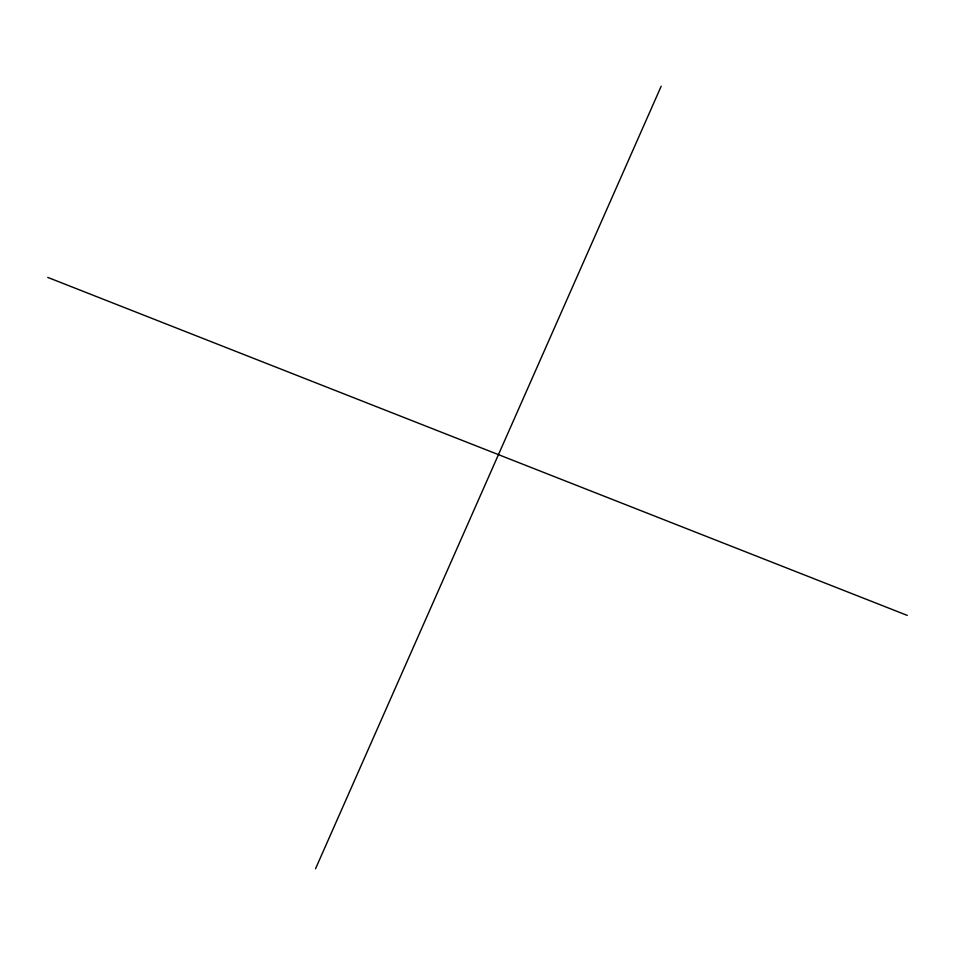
<?xml version="1.0" encoding="UTF-8"?>
<svg xmlns="http://www.w3.org/2000/svg" width="955" height="955" viewBox="0 0 955 955"><rect width="100%" height="100%" fill="white"/><g stroke="black" fill="none" stroke-linecap="round" stroke-linejoin="round"><path stroke-width="1.43" d="M315.52 868.775L661.182 86.225M47.75 277.404L907.25 615.39"/></g></svg>
